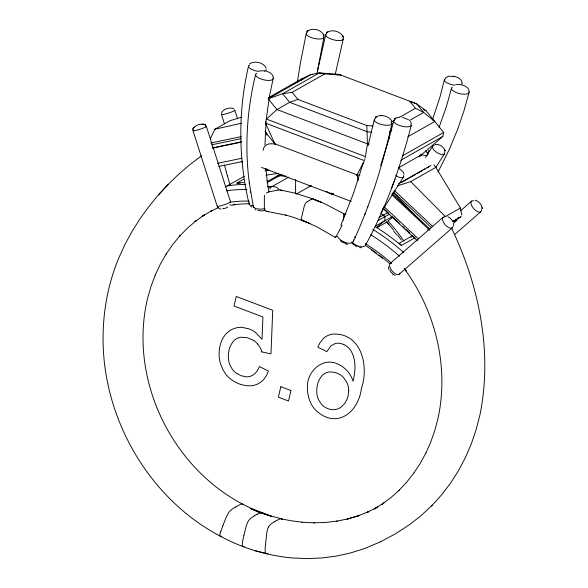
<?xml version="1.0" encoding="UTF-8"?>
<svg xmlns="http://www.w3.org/2000/svg" width="588" height="588" viewBox="0 0 588 588"><rect width="100%" height="100%" fill="white"/><g stroke="black" fill="none" stroke-linecap="round" stroke-linejoin="round"><path stroke-width="0.88" d="M343.884 214.532L343.84 214.113M264.975 144.913L266.011 121.753M343.884 214.576L343.855 215.186M358.121 180.781L357.614 176.826M388.477 266.812L388.859 269.547M343.517 220.147L343.554 219.684M343.833 215.531L343.59 219.081M266.276 119.166L269.51 95.837L273.133 78.865M335.329 236.692L335.292 237.354M297.3 82.401L300.512 62.504L306.238 33.553M365.538 155.813L367.441 143.862L366.816 125.545L297.896 99.416L292.155 92.36L282.659 93.72L269.098 98.461M453.62 225.785L453.693 223.793M316.991 73.39L323.922 37.162M317.351 71.699L325.715 34.788M335.248 74.331L343.274 38.977M248.489 66.216C237.993 111.352 238.302 158.848 249.091 203.889M201.611 155.739L190.336 164.287L178.414 174.46L168.19 184.331L157.738 195.694L148.691 206.778L140.091 218.692L132.087 231.363L125.134 244.13L118.82 257.904C105.134 290.715 100.555 326.972 104.348 362.252L104.377 362.531C111.455 425.403 145.501 484.938 197.031 521.865L197.208 521.982C211.393 532 226.725 540.379 242.954 546.597L244.211 546.546M374.247 119.768L368.014 145.758M391.917 123.473C383.001 163.927 370.771 203.801 353.322 241.433M255.648 74.367C246.923 109.963 244.512 147.169 249.393 183.522M243.91 535.308L242.638 541.232A19.228 6.343 -69.2 0 0 242.388 542.709L242.263 545.51L242.954 546.597C258.779 552.522 275.331 556.388 292.163 557.946L307.134 558.6L321.783 557.975L336.218 556.108L350.411 552.992L365.001 548.398L380.745 541.68M243.917 535.264L245.946 527.215A19.25 6.35 -69.2 0 1 246.431 525.606L246.585 525.143A10.488 3.462 -69.2 0 1 247.144 523.599A6.123 2.021 -69.2 0 1 248.393 520.983A7.35 2.425 -69.2 0 1 249.297 519.777A11.319 3.734 -69.2 0 1 250.135 518.881L250.914 518.19A34.868 11.495 -69.2 0 1 251.686 517.587L254.516 515.75M275.111 144.281L265.46 123.12L266.415 119.077L276.985 109.566L289.678 102.334L297.896 99.416M301.6 80.225L301.96 78.711L310.971 74.529L319.38 72.905L338.989 74.382L416.635 103.826L425.991 110.676L443.712 132.454L442.757 136.497L420.854 155.276M364.692 159.642L364.869 158.885M365.111 157.871L365.405 156.606L266.415 119.077M432.327 119.121L432.445 118.622M263.123 150.425C263.255 146.265 267.312 143.2 271.347 143.839M444.418 79.762L439.824 97.534L432.334 120.033M192.82 129.301L194.106 127.162L192.82 129.301C194.701 125.009 201.265 123.032 205.388 124.928L204.374 124.355L205.388 124.928M221.309 113.153C223.161 108.824 229.776 106.913 233.877 108.787M393.784 120.797L388.822 139.297L380.671 165.471M451.54 88.112L446.461 106.45L439.015 127.515M411.21 125.494C400.671 166.874 386.22 207.483 365.618 244.99M468.989 92.698L463.8 111.375L457.302 130.191L449.364 149.301L438.001 172.13M363.443 162.369L353.388 193.672L340.864 225.211M220.823 531.332L222.837 525.753M264.607 195.216L264.424 195.87A2.087 1.448 -73.7 0 0 264.372 196.223L264.357 208.924A2.102 1.426 -76.6 0 0 264.394 209.218L264.982 210.482L266.246 211.283L286.158 215.186L285.695 215.054L293.75 217.406L310.001 223.521L301.519 219.963L317.351 227.056L335.373 237.501L336.255 236.464A2.102 0.367 -68.2 0 0 336.38 236.266M391.535 188.432L394.96 179.142M222.852 525.701L225.865 518.109A19.25 5.424 -62 0 1 226.542 516.58L226.748 516.139A10.488 2.955 -62 0 1 227.475 514.676A6.123 1.727 -62 0 1 229.004 512.185A7.35 2.073 -62 0 1 230.004 511.031A11.319 3.19 -62 0 1 230.908 510.156L231.716 509.48A34.868 9.827 -62 0 1 232.517 508.892L235.376 507.062M364.7 214.782L365.097 213.731M367.515 207.395L367.904 206.381M342.069 225.211L342.025 225.292A2.073 0.419 -67.3 0 1 341.871 225.579M210.342 138.783L214.899 129.228L229.981 120.68L241.308 117.277M427.064 154.166L429.049 150.227M341.731 225.888L336.439 236.126M356.806 175.253L364.45 160.656L265.46 123.12M356.343 175.503L356.747 174.776L359.988 175.018M381.105 212.415L403.478 177.061M425.528 157.496L432.739 146.096M435.796 167.514L444.455 153.835M306.745 32.053C311.125 26.901 321.629 29.444 323.937 35.434L323.547 34.332L323.944 35.346M306.98 31.73L307.928 30.752M326.23 33.391C330.713 28.297 341.025 31.289 343.326 37.169L342.951 36.059L343.341 37.073M394.232 119.651L395.775 118.114L399.134 117.174M394.475 119.327L395.775 118.114L394.621 119.099M326.472 33.068L327.773 31.855L326.619 32.84M406.396 482.535L413.834 473.127L413.57 473.487L420.119 463.587L425.874 453.076L425.705 453.421L430.629 442.36L434.701 430.82L437.847 419.075C449.35 367.235 435.635 311.346 404.397 268.826M307.142 31.487L308.288 30.48M375.144 117.74C379.797 113.594 388.359 115.792 391.637 120.665M445.27 77.983L448.512 76.227L454.664 76.477L453.495 76.234C457.082 76.91 461.999 78.696 462.131 82.996M406.536 482.358L398.715 490.657L399.495 489.936L391.02 497.521L381.752 504.438L383.92 502.96L374.115 509.017L376.636 507.584M380.671 541.717L395.614 533.72L409.711 524.518L421.045 515.676L432.209 505.283L441.933 494.493L450.856 482.704L458.581 470.51L465.527 457.28L471.319 443.8L476.104 429.784L479.889 415.106C492.847 351.859 479.066 285.511 451.474 227.968M158.539 194.834L168.19 184.331M431.43 506.003L432.209 505.283M460.625 210.71L471.598 201.118M390.072 263.564L443.102 217.266M399.274 274.184L452.312 227.879M454.487 234.671L480.8 211.731M419.09 156.746L421.552 154.894M419.031 156.842L420.251 155.798M376.46 227.652L383.817 221.367A4.013 3.521 60.5 0 0 383.273 215.149L383.236 215.12M392.688 217.134L388.065 221.081A192.342 155.203 -87.7 0 1 403.875 241.021M410.953 237.214L412.445 235.942M453.576 223.219L456.942 220.346M249.657 63.872C254.736 60.343 263.711 62.468 266.18 68.149M225.483 186.866L244.358 176.253M266.43 192.952L269.311 191.828M274.273 521.813L271.48 523.665A34.868 12.98 -76.7 0 0 270.73 524.275L270.024 524.944A11.319 4.212 -76.7 0 0 269.208 525.885A7.35 2.734 -76.7 0 0 268.422 527.157M274.339 521.769L276.728 520.424M254.582 515.705L256.963 514.353M235.443 507.025L240.558 504.335A34.868 9.827 -62 0 1 241.22 504.1L241.822 503.96A11.319 3.19 -62 0 1 242.381 504.004L251.914 508.701L271.582 516.161M337.909 75.007L338.989 74.382L340.797 75.102L324.752 73.89L319.38 72.905L282.659 93.72L289.678 102.334L367.324 131.771L371.778 132.109M311.478 199.31L311.934 199.053A6.99 2.301 -69.2 0 1 313.147 198.957L313.176 199.097A4.189 1.382 -69.2 0 1 313.389 199.663M307.781 201.405L311.361 199.376M311.552 199.266L311.133 199.508M268.635 97.593L301.96 78.711L303.761 78.843M292.155 92.36L324.752 73.89M243.866 182.574A209.196 144.126 65.9 0 0 236.876 183.096L243.586 179.289M267.702 181.288L279.925 174.357M267.143 182.684L281.99 174.268M229.864 204.925L232.532 205.131L234.752 204.132M269.914 189.049A4.689 2.198 75 0 1 270.803 187.285L288.605 177.172M391.608 121.804L393.997 120.452M399.561 117.299L415.459 108.288L423.654 112.44L434.789 121.473L407.851 136.739M389.322 131.896L391.718 130.536M409.285 120.584L423.654 112.44L416.635 103.826L409.718 101.232L415.459 108.288M296.44 193.989L310.795 185.859M307.517 201.559L307.171 201.75A6.902 2.279 -69.2 0 0 305.488 203.389A4.189 1.382 -69.2 0 0 304.893 204.477L304.724 204.837A2.822 0.933 -69.2 0 0 304.224 206.256L301.453 217.979A2.837 0.933 -69.2 0 0 301.328 219.353L301.35 219.471A4.189 1.382 -69.2 0 0 301.57 220.037L301.622 220.103M402.449 155.835L443.712 132.454M400.7 160.333L442.757 136.497M398.385 167.845L421.309 154.857L420.729 154.144M398.59 183.735L431.004 165.368M401.2 182.64L409.108 178.164M410.689 177.267L415.429 174.577M417.01 173.68L422.544 170.542M424.124 169.653L425.705 168.756M427.285 167.859L428.873 166.963M397.606 185.808L410.725 181.618L435.862 167.374L460.419 208.049L461.793 215.164M378.907 217.626L387.639 212.672M377.966 220.618L389.322 214.179M375.078 226.321L391.821 216.832M376.879 227.718L387.176 221.882M460.419 208.049L445.329 216.597L410.725 181.618M399.553 243.057L412.129 235.935M375.607 226.88A209.196 179.708 23.8 0 1 401.369 245.461L414.79 237.853M452.54 221.397L461.183 216.494M452.767 221.654L460.625 217.2L457.978 217.913M453.569 221.874L456.714 220.088M257.037 514.316L259.727 513.03A34.868 11.495 -69.2 0 1 260.418 512.81L261.057 512.685A11.319 3.734 -69.2 0 1 261.675 512.758A7.35 2.425 -69.2 0 1 262.167 513.206M276.794 520.387L279.521 519.108A34.868 12.98 -76.7 0 1 280.233 518.888L280.91 518.785A11.319 4.212 -76.7 0 1 281.586 518.866A7.35 2.734 -76.7 0 1 282.189 519.351M366.339 512.758L377.797 507.003M222.911 208.431C221.309 209.688 229.18 207.189 227.343 206.954M218.751 207.446L210.739 211.239L212.011 210.555L202.074 216.384L204.404 214.914L195.01 221.617L196.098 220.75L187.293 228.284L179.311 236.427L180.104 235.59L172.828 244.387L166.095 254.119L166.375 253.671L160.421 264.027L155.283 274.934L155.482 274.471L151.182 285.893L147.838 297.41C128.184 377.158 170.226 465.894 242.381 504.012A7.35 2.073 -62 0 1 242.77 504.408M367.493 512.177L368.757 511.626L358.004 515.889L359.319 515.485L347.104 519.123L348.177 518.807L336.726 521.166L337.269 521.078L325.818 522.438L313.933 522.835L314.411 522.857L301.96 522.232L302.408 522.254L290.384 520.659L281.314 518.8M326.296 191.306L331.603 194.246L333.256 193.599M347.104 519.123L358.232 515.801M330.155 193.364L331.603 194.246L333.381 193.746M236.876 183.096L240.161 183.162M221.389 536.285C219.522 537.175 219.691 534.404 220.382 532.721A19.228 5.417 -62 0 1 220.823 531.332M214.899 129.228L241.315 123.252M259.198 70.942L264.431 70.758M265.46 210.533L260.999 210.886L257.735 210.225M269.62 191.761L277.455 190.167M210.754 143.002L241.234 136.607M211.379 144.898L240.962 138.687M212.988 147.772L241.543 141.781M212.466 148.191L241.154 142.178M217.472 163.354L241.668 158.282M242.418 161.546L218.868 166.433M277.609 190.137L280.145 189.917L281.924 190.813M455.634 84.613L460.316 84.547M268.084 211.379L266.879 211.423M361.348 247.68L359.503 247.673M435.01 144.472C439.221 143.847 443.977 146.809 445.087 150.94L444.829 150.087L445.109 150.998M398.943 243.557L400.34 244.005L401.369 245.461M331.044 192.864L331.603 194.246L333.264 194.18M275 143.825L356.747 174.776M381.009 115.667L381.671 115.652M267.783 186.469L272.046 186.462M271.641 143.839L274.596 143.832M331.603 194.246L333.374 194.253M272.369 186.469L276.47 187.138L278.874 189.218M203 124.171L203.47 124.178L201.941 124.164M279.778 175.775L284.879 176.069M279.506 175.761L278.859 175.738A8.842 7.762 60.5 0 0 277.301 175.827M279.315 175.753L279.41 175.761A4.013 3.521 60.5 0 0 276.845 176.834M358.364 246.703L357.967 246.666M312.794 74.669L310.971 74.529L268.194 98.777L276.985 109.566L367.441 143.862L369.264 144.001M366.816 125.545L373.057 126.016M285.43 176.106L285.988 176.15M345.957 243.432L343.054 242.594L340.371 240.771M347.773 244.343L345.964 244.086M265.68 132.396L275.618 144.891M421.897 154.945L427.263 155.717M221.007 209.107L219.258 208.674L217.531 207.013M254.825 550.647L267.643 553.742A34.868 12.98 -76.7 0 0 268.113 553.609M475.141 200.199C478.852 201.089 482.072 204.734 482.189 208.593L482.175 207.807L482.248 208.769M279.998 189.895L294.75 193.107M261.88 351.933L270.987 353.829L272.729 310.302L236.251 296.47L233.995 306.01L262.924 316.983L262.02 339.21L255.251 332.264A24.843 21.793 60.5 0 0 249.18 328.927L242.087 327.34A23.799 20.881 60.5 0 0 236.464 327.81L233.208 328.868A28.503 25.012 60.5 0 0 230.07 330.515L229.092 331.176A25.894 22.719 60.5 0 0 224.859 335.256C220.353 341.26 218.721 349.066 219.162 356.46A30.635 26.879 60.5 0 0 220.676 364.192L222.962 369.698L225.439 373.711A25.218 22.123 60.5 0 0 229.57 378.231L233.289 380.987L237.545 383.214A38.367 33.663 60.5 0 0 241.609 384.692L246.446 385.713L250.988 385.794A24.431 21.433 60.5 0 0 257.25 384.185A25.482 22.359 60.5 0 0 259.154 383.2A24.262 21.293 60.5 0 0 263.997 379.128L266.504 375.467L268.429 371.05L259.418 366.596C257.831 370.514 255.229 374.424 251.142 376.019A15.023 13.179 60.5 0 1 246.644 376.857L240.97 375.717L235.376 372.498A16.405 14.391 60.5 0 1 232.289 369.19L230.371 365.942A18.779 16.479 60.5 0 1 228.813 361.385C227.482 354.241 228.894 346.016 234.024 340.621A16.552 14.524 60.5 0 1 237.258 338.357A15.641 13.722 60.5 0 1 240.999 337.225L246.96 337.622L253.634 340.437M266.489 553.815L265.416 552.727L265.107 549.677A19.228 7.159 -76.7 0 1 265.159 548.141L266.68 533.581A19.25 7.166 -76.7 0 1 266.967 531.912L267.062 531.427A10.488 3.903 -76.7 0 1 267.437 529.825A6.123 2.279 -76.7 0 1 268.415 527.127M395.18 275.272L392.468 274.126M254.31 207.498L253.685 207.277M402.537 117.357L408.506 119.658M345.987 214.51C334.984 209.865 324.826 202.757 313.228 199.17L321.357 202.412L312.691 198.825L295.213 193.239M271.333 516.088L281.586 518.873M266.423 71.214C269.495 72.118 273.376 74.088 273.317 77.785M462.308 85.003C465.373 85.907 469.246 87.891 469.195 91.588M356.637 246.328L356.027 246.085M213.099 148.33L213.525 148.485M423.433 109.706L425.991 110.676M261.557 167.418L351.256 201.427M427.719 229.658L428.108 229.805M212.665 147.191L214.252 147.882M355.902 246.027L353.322 244.343M251.782 207.101L250.65 206.395M447.909 216.693L450.018 217.979L452.415 220.706M399.076 168.528L402.795 171.439L404.14 174.217M255.163 209.556L255.846 209.96M371.484 250.04L382.597 258.301M380.774 213.238L383.707 215.487A8.842 7.784 60.6 0 1 384.978 216.634M394.144 190.269L432.827 226.549M393.468 192.041L431.482 227.696M392.174 193.695L429.872 229.048M391.762 194.635L429.747 230.253M383.839 206.484L418.421 238.912M384.052 208.843L388.683 213.187M392.652 216.906L399.259 223.109M402.567 226.211L404.551 228.071M405.874 229.313L409.843 233.032M413.151 236.133L415.135 237.993M382.781 208.328L417.443 240.837M353.123 244.167L352.675 243.704M205.124 124.707L205.903 125.464M416.186 216.391L392.858 192.305M417.465 217.692L422.596 222.874M386.808 222.411L387.213 222.845M352.506 243.52L352.028 242.881M425.594 150.873L428.358 154.269M393.607 230.922L396.665 234.744M404.581 268.878L406.22 271.039L404.662 268.973M433.87 164.691L435.862 167.374M410.439 121.415L411.343 123.348M265.827 132.418L266.43 133.608M265.034 131.124L267.003 135.093M357.555 176.694L357.328 176.157M357.21 175.893L356.901 175.158M388.514 137.144L389.153 138.702M221.463 114.513L224.506 123.987M234.847 110.243L237.589 118.82M206.359 126.391L230.569 201.949M192.974 130.661L217.2 206.27M230.114 185.198L227.446 175.915M242.271 161.215L242.528 162.148M227.416 175.812L226.351 171.975M226.329 171.872L224.513 165.154M253.347 206.785L249.275 182.684M268.878 191.872L267.099 180.325M250.532 191.357L250.657 192.21M267.224 181.17L265.916 168.624M403.677 175.437A7.027 3.05 32.3 0 1 395.724 175.591M355.314 237.434A7.027 3.256 31.9 0 1 354.513 236.78M444.499 151.792A7.027 3.05 32.3 0 1 441.316 154.394A7.027 3.05 32.3 0 1 433.613 149.631A7.027 3.05 32.3 0 1 434.201 145.434M410.769 123.899A9.033 3.094 14.2 0 1 401.626 126.111A9.033 3.094 14.2 0 1 394.974 119.834M365.964 243.851A9.085 5.013 31.7 0 1 360.642 246.732A9.085 5.013 31.7 0 1 351.903 241.977M391.167 121.841A9.033 3.205 12.4 0 1 382.443 124.752A9.033 3.205 12.4 0 1 375.592 118.445M353.726 240.022A9.099 4.895 27.4 0 1 346.788 242.932A9.099 4.895 27.4 0 1 337.431 236.273M461.874 83.092A9.033 3.028 12.9 0 1 460.823 84.981M454.759 85.253A9.033 3.028 12.9 0 1 445.954 82.202A9.033 3.028 12.9 0 1 445.55 78.785M468.967 91.706A9.033 3.271 13.7 0 1 459 93.455A9.033 3.271 13.7 0 1 452.312 87.289M273.067 77.866A9.033 3.271 13.7 0 1 262.814 79.578A9.033 3.271 13.7 0 1 256.802 73.316M264.99 208.674A9.099 3.285 -5.4 0 1 253.524 205.719M266.026 69.355A9.033 3.028 12.9 0 1 264.372 71.383M258.757 71.442A9.033 3.028 12.9 0 1 250.01 68.355A9.033 3.028 12.9 0 1 249.746 64.967M253.649 205.866A9.085 3.021 -9 0 1 249.459 202.889M323.65 36.177A9.033 3.205 12.4 0 1 314.242 38.455A9.033 3.205 12.4 0 1 307.083 32.428M343.032 38.022A9.033 3.094 14.2 0 1 333.55 39.837A9.033 3.094 14.2 0 1 326.605 33.736M205.418 126.288A7.027 0.779 -17.8 0 1 200.251 129.154A7.027 0.779 -17.8 0 1 193.408 130.213M230.32 201.787A7.027 0.735 -18.4 0 1 223.646 204.955A7.027 0.735 -18.4 0 1 217.567 205.94M234.23 110.118A7.027 0.779 -17.8 0 1 228.401 113.124A7.027 0.779 -17.8 0 1 221.904 114.065M452.929 226.674A7.027 3.315 48.9 0 1 444.998 224.506A7.027 3.315 48.9 0 1 444.734 216.869M392.549 273.427A2.977 1.411 50.9 0 1 389.918 270.245M399.818 273.17A7.027 3.322 49.8 0 1 392.24 271.119A7.027 3.322 49.8 0 1 391.152 263.108M481.432 209.629A7.027 3.315 48.9 0 1 477.382 211.562A7.027 3.315 48.9 0 1 471.289 204.624A7.027 3.315 48.9 0 1 473.678 200.795M227.321 185.926A208.784 143.839 65.9 0 1 245.931 184.485M267.996 186.697A208.784 143.839 65.9 0 1 270.796 187.263M233.34 204.94A188.476 128.022 66.1 0 1 248.82 203.771M229.996 202.243A191.96 131.367 66 0 1 249.275 201.155M226.454 190.828A205.197 140.429 66 0 1 246.931 189.63M265.188 169.491A208.784 204.448 40.6 0 1 267.378 169.079M265.092 170.851A209.196 204.852 40.6 0 1 269.098 170.182M265.996 175.231A205.763 201.706 39.7 0 1 278.344 173.46M242.8 504.364A6.123 1.727 -62 0 1 242.859 504.776M262.189 513.162A6.123 2.021 -69.2 0 1 262.329 513.603M282.203 519.307A6.123 2.279 -76.7 0 1 282.299 519.476M366.045 245.894A188.476 161.391 22.4 0 1 376.401 253.016M378.915 254.883A188.476 161.391 22.4 0 1 389.837 263.703M365.56 243.733A191.96 164.655 23.1 0 1 391.645 263.204M372.807 229.335A208.784 179.347 23.8 0 1 403.728 252.531M370.771 234.715A205.197 176.01 23.1 0 1 399.575 256.184M387.161 221.963A4.998 1.713 -68 0 1 385.912 222.051M386.507 222.095A188.586 151.689 -87.1 0 1 393.497 229.974M397.495 234.957A188.586 151.689 -87.1 0 1 401.332 240.139M302.577 220.191A6.99 2.301 -69.2 0 1 301.593 220.177M295.411 179.583A2.602 2.286 60.5 0 1 295.668 180.751L295.433 193.099A2.8 2.455 60.5 0 1 295.33 193.746M311.295 185.477A6.145 4.065 77.3 0 1 308.965 186.175M389.028 224.41A7.953 6.394 -87.1 0 1 387.507 223.139M257.595 343.936A19.081 16.736 60.5 0 1 261.903 351.933M253.626 340.445A16.376 14.369 60.5 0 1 257.603 343.929M343.833 344.568A15.913 13.965 60.5 0 1 350.235 349.764C356.49 359.003 355.534 370.925 353.057 381.252C351.323 375.725 347.942 370.712 343.267 367.25A24.983 21.918 60.5 0 0 338.306 364.317C322.591 356.115 306.032 372.204 307.473 388.22A32.443 28.467 60.5 0 0 307.884 393.85L309.207 399.37L311.39 404.338A24.181 21.219 60.5 0 0 314.426 408.711A24.924 21.866 60.5 0 0 318.196 412.394C338.725 428.645 358.731 410.924 361.407 388.492C369.08 366.758 361.863 333.293 333.639 334.05A21.719 19.059 60.5 0 0 328.126 335.41A21.646 18.992 60.5 0 0 323.407 338.475L319.725 343.149L317.843 347.163L326.854 351.617L330.926 345.766L335.425 343.48A13.612 11.944 60.5 0 1 339.32 343.267L342.032 343.87A17.647 15.486 60.5 0 1 343.826 344.583M348.721 390.3L348.103 395.82A24.314 21.337 60.5 0 1 343.767 404.551L340.805 407.308A16.457 14.435 60.5 0 1 336.409 409.314A16.92 14.847 60.5 0 1 327.09 408.351L324.267 406.778A14.553 12.767 60.5 0 1 321.298 404.081L318.556 399.774A17.015 14.928 60.5 0 1 317.344 396.393C315.785 389.241 317.219 380.936 322.268 375.438A16.111 14.134 60.5 0 1 324.047 373.983A16.552 14.524 60.5 0 1 326.031 372.888L326.715 372.608A15.023 13.179 60.5 0 1 330.324 371.881L335.028 372.469A21.153 18.559 60.5 0 1 337.475 373.343L340.415 374.931A16.229 14.237 60.5 0 1 344.098 378.238L346.913 382.648A16.714 14.663 60.5 0 1 348.486 387.661L348.721 390.3M280.836 386.676L278.352 397.172L288.51 401.023L290.994 390.528L280.836 386.676M375.938 117.005L375.416 117.416L376.291 116.733L375.938 117.005M270.737 516.095L260.66 512.751L270.737 516.095M260.418 512.81L250.944 508.708L260.418 512.81"/></g></svg>
